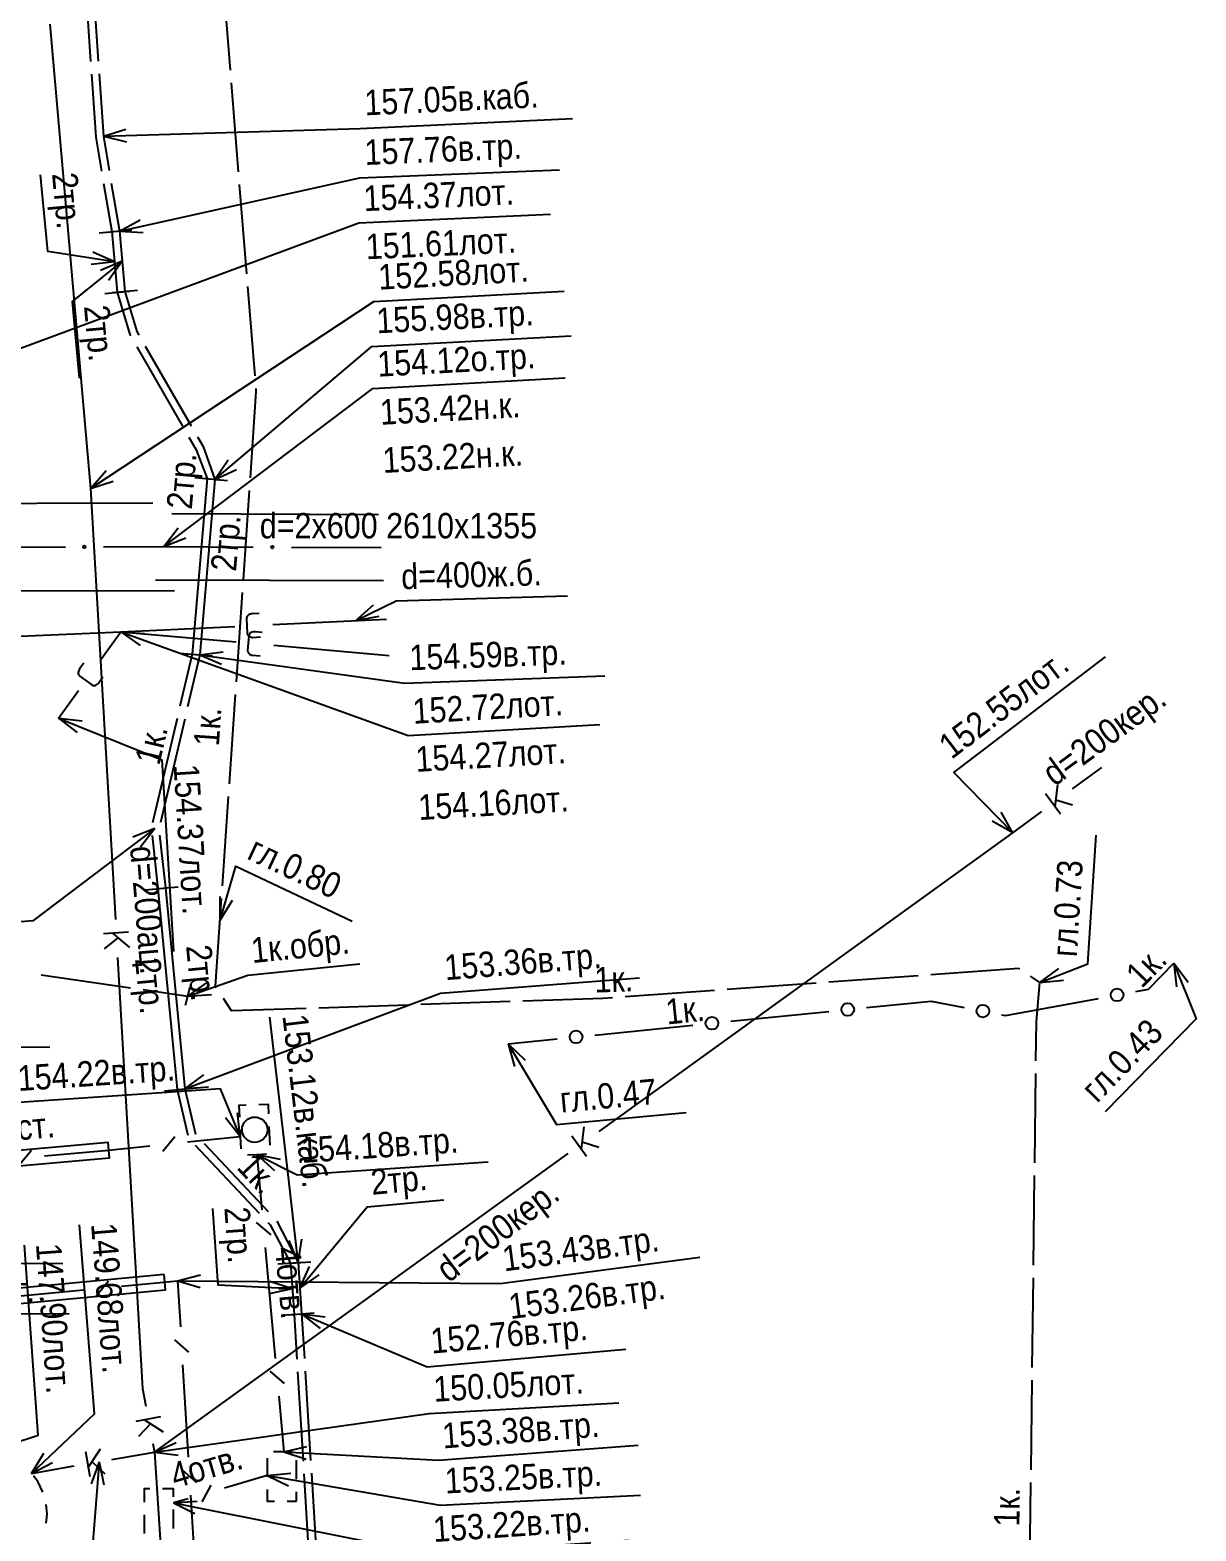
# Model space of a CAD drawing. Header units: metres. Extents: x -3947 to -3704, y 4976 to 6609.
# Drawn here: x -3820.2 to -3774.2, y 5557.7 to 5616.9 of the extents above; entities that cross this region are included whole.
import ezdxf
from ezdxf.enums import TextEntityAlignment as Align

# ---------------------------------------------------------------- set-up
doc = ezdxf.new("R2010")
doc.units = ezdxf.units.M
doc.header["$MEASUREMENT"] = 0
for name, color, linetype, lineweight in [('Водосток', 7, 'Continuous', 25), ('Кабели', 7, 'Continuous', 25), ('Кабель связи', 7, 'Continuous', 25), ('Кабель электрический', 7, 'Continuous', 25), ('Канализация самотёчная', 7, 'Continuous', 25), ('Теплосеть', 7, 'Continuous', 25)]:
    doc.layers.add(name, color=color, linetype=linetype, lineweight=lineweight)
doc.styles.add('Style-RUSSIAN_1251', font='RUSSIAN_1251.shx')
doc.styles.add('Style-RUSSIAN_1251 I 0.00000', font='RUSSIAN_1251.shx')

msp = doc.modelspace()

# ---------------------------------------------------------------- linework, layer by layer
at = {"layer": 'Водосток', "linetype": 'Continuous'}
for p, q in [((-3807.315, 5593.585), (-3806.616, 5594.203)), ((-3810.592, 5593.427), (-3806.103, 5593.643)), ((-3807.315, 5593.585), (-3806.397, 5593.754)), ((-3821.486, 5592.923), (-3816.58, 5593.14)), ((-3817.371, 5592.046), (-3816.58, 5593.14)), ((-3816.58, 5593.14), (-3812.091, 5593.355)), ((-3816.58, 5593.14), (-3815.818, 5592.599)), ((-3816.58, 5593.14), (-3815.649, 5593.07)), ((-3816.58, 5593.14), (-3812.034, 5592.741)), ((-3810.54, 5592.61), (-3805.994, 5592.211)), ((-3819.04, 5589.736), (-3818.249, 5590.83)), ((-3819.04, 5589.736), (-3818.299, 5589.167)), ((-3819.04, 5589.736), (-3818.112, 5589.631))]:
    msp.add_line(p, q, dxfattribs=at)
at = {"layer": 'Водосток', "linetype": 'Continuous', "flags": 128}
for points in [[(-3828.99, 5601.19), (-3807.191, 5609.264), (-3799.63, 5609.607)], [(-3807.315, 5593.585), (-3805.721, 5594.361), (-3798.957, 5594.555)], [(-3811.125, 5593.864), (-3811.402, 5593.85), (-3811.441, 5593.846), (-3811.47, 5593.838), (-3811.511, 5593.824), (-3811.547, 5593.804), (-3811.573, 5593.782), (-3811.597, 5593.751), (-3811.616, 5593.718), (-3811.622, 5593.69), (-3811.625, 5593.663), (-3811.597, 5593.078), (-3811.591, 5593.053), (-3811.583, 5593.033), (-3811.568, 5593.009), (-3811.551, 5592.991), (-3811.527, 5592.969), (-3811.501, 5592.95), (-3811.468, 5592.938), (-3811.422, 5592.924), (-3811.385, 5592.921), (-3811.075, 5592.936)], [(-3816.58, 5593.14), (-3805.241, 5589.049), (-3797.685, 5589.492)], [(-3811.008, 5593.114), (-3811.285, 5593.138), (-3811.324, 5593.139), (-3811.354, 5593.135), (-3811.396, 5593.127), (-3811.435, 5593.112), (-3811.464, 5593.094), (-3811.492, 5593.066), (-3811.515, 5593.036), (-3811.524, 5593.009), (-3811.531, 5592.982), (-3811.582, 5592.4), (-3811.58, 5592.374), (-3811.575, 5592.353), (-3811.563, 5592.327), (-3811.549, 5592.307), (-3811.528, 5592.282), (-3811.505, 5592.259), (-3811.474, 5592.243), (-3811.43, 5592.223), (-3811.394, 5592.215), (-3811.085, 5592.188)], [(-3818.044, 5591.902), (-3818.206, 5591.677), (-3818.227, 5591.644), (-3818.239, 5591.616), (-3818.254, 5591.576), (-3818.261, 5591.535), (-3818.26, 5591.501), (-3818.251, 5591.463), (-3818.237, 5591.427), (-3818.218, 5591.406), (-3818.199, 5591.386), (-3817.725, 5591.043), (-3817.701, 5591.032), (-3817.681, 5591.026), (-3817.652, 5591.022), (-3817.628, 5591.024), (-3817.596, 5591.029), (-3817.564, 5591.038), (-3817.534, 5591.056), (-3817.495, 5591.084), (-3817.469, 5591.111), (-3817.288, 5591.362)], [(-3819.04, 5589.736), (-3814.964, 5588.091), (-3814.501, 5580.536)], [(-3829.293, 5575.764), (-3826.518, 5576.775), (-3819.388, 5576.758)], [(-3833.289, 5560.568), (-3826.127, 5566.266), (-3818.615, 5566.248)]]:
    msp.add_lwpolyline(points, dxfattribs=at)
at = {"layer": 'Кабели', "linetype": 'Continuous'}
for p, q in [((-3775.042, 5580.076), (-3774.942, 5579.147)), ((-3775.042, 5580.076), (-3774.477, 5579.332)), ((-3792.52, 5577.783), (-3788.654, 5578.174)), ((-3797.878, 5577.242), (-3794.012, 5577.633)), ((-3801.303, 5576.896), (-3799.37, 5577.091)), ((-3801.303, 5576.896), (-3801.055, 5575.996)), ((-3801.303, 5576.896), (-3800.626, 5576.253))]:
    msp.add_line(p, q, dxfattribs=at)
at = {"layer": 'Кабели', "linetype": 'Continuous', "flags": 128}
for points in [[(-3775.042, 5580.076), (-3774.169, 5577.88), (-3777.751, 5574.217)], [(-3776.546, 5578.961), (-3776.039, 5579.054), (-3775.042, 5580.076)], [(-3787.162, 5578.325), (-3784.621, 5578.581), (-3783.313, 5578.327)], [(-3781.841, 5578.042), (-3781.678, 5578.01), (-3778.021, 5578.687)], [(-3801.303, 5576.896), (-3799.394, 5573.711), (-3794.285, 5574.183)]]:
    msp.add_lwpolyline(points, dxfattribs=at)
at = {"layer": 'Кабели', "linetype": 'Continuous'}
for centre in [(-3777.283, 5578.824), (-3787.908, 5578.249), (-3782.577, 5578.185), (-3793.266, 5577.708), (-3798.624, 5577.167)]:
    msp.add_circle(centre, 0.25, dxfattribs=at)
at = {"layer": 'Кабель связи', "linetype": 'Continuous'}
for p, q in [((-3811.869, 5573.243), (-3811.986, 5574.17)), ((-3811.869, 5573.243), (-3812.447, 5573.977)), ((-3810.693, 5572.898), (-3810.725, 5573.641)), ((-3814.929, 5572.657), (-3814.457, 5573.239)), ((-3813.947, 5573.026), (-3811.869, 5573.243)), ((-3820.587, 5572.122), (-3820.106, 5572.697)), ((-3811.584, 5572.522), (-3811.213, 5572.538)), ((-3811.213, 5572.538), (-3810.841, 5572.554)), ((-3811.213, 5572.538), (-3810.524, 5571.906)), ((-3811.213, 5572.538), (-3810.297, 5572.352)), ((-3811.213, 5572.538), (-3811.016, 5570.354)), ((-3811.237, 5569.847), (-3810.661, 5569.367)), ((-3810.882, 5568.86), (-3810.489, 5564.493)), ((-3817.545, 5566.978), (-3817.068, 5567.556)), ((-3816.56, 5567.337), (-3814.345, 5567.546)), ((-3814.345, 5567.546), (-3813.443, 5567.789)), ((-3814.345, 5567.546), (-3813.447, 5567.289)), ((-3814.345, 5567.546), (-3814.234, 5565.731)), ((-3822.483, 5566.78), (-3818.053, 5567.197)), ((-3814.469, 5565.23), (-3813.908, 5564.734)), ((-3814.143, 5564.233), (-3813.922, 5560.602)), ((-3810.709, 5563.986), (-3810.134, 5563.506)), ((-3810.354, 5562.999), (-3810.158, 5560.815)), ((-3810.158, 5560.815), (-3809.245, 5561.015)), ((-3810.158, 5560.815), (-3809.273, 5560.515)), ((-3809.651, 5559.737), (-3809.651, 5560.481)), ((-3814.157, 5560.102), (-3813.595, 5559.605)), ((-3810.811, 5559.871), (-3812.491, 5559.38)), ((-3810.811, 5559.871), (-3809.882, 5559.966)), ((-3810.811, 5559.871), (-3809.966, 5559.473)), ((-3813.031, 5559.499), (-3813.391, 5558.841)), ((-3809.651, 5558.865), (-3809.651, 5559.237)), ((-3813.93, 5558.959), (-3814.5, 5558.793)), ((-3814.5, 5558.793), (-3813.569, 5558.862)), ((-3814.5, 5558.793), (-3813.666, 5558.372)), ((-3813.83, 5559.105), (-3813.609, 5555.474)), ((-3810.023, 5558.865), (-3809.651, 5558.865)), ((-3815.66, 5558.328), (-3815.66, 5557.584)), ((-3814.5, 5557.79), (-3814.5, 5558.534))]:
    msp.add_line(p, q, dxfattribs=at)
at = {"layer": 'Кабель связи', "linetype": 'Continuous', "flags": 128}
for points in [[(-3811.869, 5573.243), (-3812.656, 5575.121), (-3820.588, 5574.585)], [(-3811.637, 5574.471), (-3811.922, 5574.459), (-3811.902, 5574)], [(-3810.747, 5574.141), (-3810.763, 5574.509), (-3811.138, 5574.493)], [(-3811.88, 5573.501), (-3811.869, 5573.243), (-3811.848, 5572.757)], [(-3831.174, 5571.151), (-3817.034, 5572.401), (-3817.086, 5572.999), (-3831.226, 5571.749), (-3831.174, 5571.151)], [(-3819.599, 5572.476), (-3817.06, 5572.7), (-3815.439, 5572.87)], [(-3811.213, 5572.538), (-3809.632, 5571.732), (-3802.088, 5572.242)], [(-3814.345, 5567.546), (-3801.623, 5567.446), (-3793.741, 5568.482)], [(-3814.871, 5567.798), (-3837.567, 5565.661), (-3837.511, 5565.063), (-3814.815, 5567.2), (-3814.871, 5567.798)], [(-3810.158, 5560.815), (-3804.057, 5560.475), (-3796.171, 5561.069)], [(-3810.811, 5560.565), (-3810.811, 5559.871), (-3810.811, 5559.821)], [(-3809.817, 5560.815), (-3810.158, 5560.815), (-3810.561, 5560.815)], [(-3810.811, 5559.871), (-3803.983, 5558.704), (-3796.085, 5559.102)], [(-3815.433, 5559.345), (-3815.66, 5559.345), (-3815.66, 5558.828)], [(-3814.5, 5559.034), (-3814.5, 5559.345), (-3814.933, 5559.345)], [(-3810.811, 5559.321), (-3810.811, 5558.865), (-3810.523, 5558.865)], [(-3814.5, 5558.793), (-3804.425, 5556.786), (-3796.536, 5557.32)]]:
    msp.add_lwpolyline(points, dxfattribs=at)
at = {"layer": 'Кабель связи', "linetype": 'Continuous'}
msp.add_arc((-3811.3, 5573.51), 0.5, 0, 359.99999, dxfattribs=at)
at = {"layer": 'Кабель электрический', "linetype": 'Continuous'}
for p, q in [((-3818.033, 5619.456), (-3817.773, 5615.623)), ((-3817.733, 5619.477), (-3817.472, 5615.644)), ((-3812.259, 5615.289), (-3812.543, 5618.809)), ((-3811.936, 5611.27), (-3812.219, 5614.79)), ((-3817.27, 5612.68), (-3816.378, 5612.957)), ((-3817.27, 5612.68), (-3816.363, 5612.458)), ((-3817.261, 5610.814), (-3816.94, 5608.92)), ((-3816.959, 5610.834), (-3816.64, 5608.94)), ((-3811.613, 5607.251), (-3811.896, 5610.771)), ((-3817.438, 5608.874), (-3816.442, 5608.966)), ((-3817.138, 5608.894), (-3816.142, 5608.986)), ((-3816.64, 5608.94), (-3815.815, 5609.378)), ((-3816.64, 5608.94), (-3815.707, 5608.89)), ((-3816.83, 5607.725), (-3817.681, 5608.111)), ((-3816.53, 5607.75), (-3817.388, 5607.38)), ((-3816.53, 5607.75), (-3817.074, 5606.991)), ((-3816.83, 5607.725), (-3817.758, 5607.617)), ((-3817.218, 5606.484), (-3816.222, 5606.576)), ((-3816.918, 5606.514), (-3815.922, 5606.606)), ((-3811.289, 5603.232), (-3811.573, 5606.752)), ((-3815.95, 5604.374), (-3814.153, 5601.253)), ((-3815.618, 5604.403), (-3813.809, 5601.256)), ((-3812.87, 5599.15), (-3812.345, 5599.922)), ((-3812.87, 5599.15), (-3812.022, 5599.541)), ((-3813.668, 5599.223), (-3812.672, 5599.137)), ((-3813.368, 5599.193), (-3812.372, 5599.107)), ((-3811.749, 5595.188), (-3811.507, 5598.711)), ((-3812.024, 5591.165), (-3811.783, 5594.689)), ((-3814.268, 5592.303), (-3813.272, 5592.217)), ((-3813.77, 5592.26), (-3814.251, 5590.203)), ((-3813.968, 5592.273), (-3812.972, 5592.187)), ((-3813.47, 5592.23), (-3813.948, 5590.188)), ((-3813.47, 5592.23), (-3812.544, 5592.355)), ((-3813.47, 5592.23), (-3812.613, 5591.859)), ((-3812.299, 5587.143), (-3812.058, 5590.666)), ((-3814.364, 5589.716), (-3815.326, 5585.602)), ((-3814.062, 5589.701), (-3815.018, 5585.616)), ((-3812.575, 5583.12), (-3812.333, 5586.644)), ((-3815.234, 5585.389), (-3816.103, 5585.046)), ((-3815.234, 5585.389), (-3815.801, 5584.647)), ((-3815.351, 5585.11), (-3815.12, 5583.01)), ((-3815.055, 5585.124), (-3814.82, 5583.04)), ((-3815.618, 5582.962), (-3814.622, 5583.058)), ((-3815.318, 5582.992), (-3814.322, 5583.088)), ((-3812.667, 5581.771), (-3812.657, 5582.706)), ((-3812.667, 5581.771), (-3812.176, 5582.566)), ((-3819.728, 5579.615), (-3816.199, 5579.103)), ((-3785.125, 5579.582), (-3788.647, 5579.328)), ((-3780.327, 5579.31), (-3779.58, 5579.87)), ((-3780.327, 5579.31), (-3779.398, 5579.405)), ((-3815.704, 5579.032), (-3813.939, 5578.776)), ((-3814.037, 5578.414), (-3813.841, 5579.138)), ((-3813.939, 5578.776), (-3813.173, 5579.31)), ((-3813.939, 5578.776), (-3813.007, 5578.838)), ((-3793.167, 5579.001), (-3796.69, 5578.746)), ((-3805.247, 5578.425), (-3808.777, 5578.307)), ((-3801.218, 5578.56), (-3804.747, 5578.442)), ((-3814.06, 5575.12), (-3813.304, 5575.669)), ((-3814.06, 5575.12), (-3813.129, 5575.2)), ((-3780.532, 5572.199), (-3780.49, 5575.73)), ((-3814.858, 5575.042), (-3813.862, 5575.138)), ((-3814.558, 5575.072), (-3813.562, 5575.168)), ((-3814.36, 5575.09), (-3813.938, 5573.297)), ((-3813.65, 5572.903), (-3811.124, 5570.221)), ((-3813.294, 5572.963), (-3810.768, 5570.278)), ((-3780.579, 5568.167), (-3780.538, 5571.699)), ((-3810.434, 5569.908), (-3809.59, 5568.27)), ((-3809.59, 5568.27), (-3809.937, 5569.137)), ((-3809.59, 5568.27), (-3809.44, 5569.192)), ((-3810.389, 5568.215), (-3809.391, 5568.285)), ((-3810.089, 5568.235), (-3809.091, 5568.305)), ((-3809.52, 5567.26), (-3809.138, 5568.112)), ((-3809.82, 5567.24), (-3810.708, 5567.531)), ((-3809.52, 5567.26), (-3808.753, 5567.793)), ((-3780.627, 5564.136), (-3780.585, 5567.667)), ((-3809.82, 5567.24), (-3810.731, 5567.032)), ((-3810.249, 5566.195), (-3809.251, 5566.265)), ((-3809.949, 5566.215), (-3808.951, 5566.285)), ((-3809.75, 5566.23), (-3809.642, 5564.468)), ((-3809.45, 5566.25), (-3808.718, 5565.67)), ((-3809.45, 5566.25), (-3808.524, 5566.131)), ((-3809.45, 5566.25), (-3809.342, 5564.488)), ((-3809.611, 5563.969), (-3809.395, 5560.445)), ((-3809.311, 5563.989), (-3809.095, 5560.465)), ((-3780.674, 5560.104), (-3780.633, 5563.636)), ((-3809.364, 5559.946), (-3809.147, 5556.421)), ((-3809.064, 5559.966), (-3808.847, 5556.443)), ((-3780.722, 5556.072), (-3780.68, 5559.604))]:
    msp.add_line(p, q, dxfattribs=at)
at = {"layer": 'Кабель электрический', "linetype": 'Continuous', "flags": 128}
for points in [[(-3817.739, 5615.124), (-3817.57, 5612.64), (-3817.344, 5611.307)], [(-3817.438, 5615.145), (-3817.27, 5612.68), (-3817.042, 5611.327)], [(-3817.27, 5612.68), (-3807.155, 5612.99), (-3798.76, 5613.38)], [(-3816.64, 5608.94), (-3807.155, 5611.035), (-3799.282, 5611.355)], [(-3816.83, 5607.725), (-3819.467, 5608.138), (-3819.745, 5611.159)], [(-3816.64, 5608.94), (-3816.42, 5606.56)], [(-3816.94, 5608.92), (-3816.72, 5606.53)], [(-3816.53, 5607.75), (-3818.506, 5606.16), (-3818.227, 5603.138)], [(-3816.72, 5606.53), (-3816.23, 5604.86), (-3816.2, 5604.808)], [(-3816.42, 5606.56), (-3815.95, 5604.98), (-3815.867, 5604.836)], [(-3812.87, 5599.15), (-3806.675, 5604.395), (-3798.821, 5604.809)], [(-3811.473, 5599.21), (-3811.24, 5602.619), (-3811.249, 5602.734)], [(-3813.904, 5600.82), (-3813.61, 5600.31), (-3813.17, 5599.18)], [(-3813.56, 5600.823), (-3813.34, 5600.44), (-3812.87, 5599.15)], [(-3813.17, 5599.18), (-3813.77, 5592.26)], [(-3812.87, 5599.15), (-3813.47, 5592.23)], [(-3813.47, 5592.23), (-3805.389, 5591.115), (-3797.487, 5591.405)], [(-3815.234, 5585.389), (-3820.049, 5581.749), (-3826.924, 5581.172)], [(-3780.327, 5579.31), (-3778.442, 5580.047), (-3778.113, 5585.125)], [(-3812.667, 5581.771), (-3812.05, 5583.901), (-3807.461, 5581.736)], [(-3815.12, 5583.01), (-3814.36, 5575.09)], [(-3814.82, 5583.04), (-3814.06, 5575.12)], [(-3812.806, 5579.109), (-3812.845, 5579.17), (-3812.609, 5582.622)], [(-3813.939, 5578.776), (-3811.573, 5579.607), (-3807.149, 5580.05)], [(-3814.06, 5575.12), (-3803.966, 5578.887), (-3796.125, 5579.501)], [(-3781.113, 5579.835), (-3781.164, 5579.869), (-3784.626, 5579.619)], [(-3780.484, 5576.23), (-3780.466, 5577.777), (-3780.327, 5579.31), (-3780.698, 5579.558)], [(-3789.146, 5579.291), (-3790.45, 5579.197), (-3792.669, 5579.037)], [(-3809.277, 5578.29), (-3812.217, 5578.192), (-3812.536, 5578.688)], [(-3797.189, 5578.71), (-3797.57, 5578.682), (-3800.718, 5578.577)], [(-3809.59, 5568.27), (-3809.949, 5571.52), (-3810.707, 5577.943)], [(-3814.06, 5575.12), (-3813.64, 5573.33), (-3813.637, 5573.327)], [(-3809.52, 5567.26), (-3806.859, 5570.471), (-3803.837, 5570.746)], [(-3809.82, 5567.24), (-3812.739, 5567.375), (-3812.949, 5570.402)], [(-3810.781, 5569.857), (-3810.69, 5569.76), (-3809.89, 5568.25)], [(-3809.89, 5568.25), (-3809.75, 5566.23)], [(-3809.59, 5568.27), (-3809.45, 5566.25)], [(-3809.45, 5566.25), (-3804.499, 5564.163), (-3796.658, 5564.857)]]:
    msp.add_lwpolyline(points, dxfattribs=at)
at = {"layer": 'Канализация самотёчная', "linetype": 'Continuous'}
for p, q in [((-3819.388, 5617.097), (-3817.776, 5598.79)), ((-3817.776, 5598.79), (-3817.163, 5599.494)), ((-3817.776, 5598.79), (-3816.887, 5599.077)), ((-3817.776, 5598.79), (-3816.794, 5581.795)), ((-3779.036, 5586.943), (-3777.882, 5587.788)), ((-3779.729, 5586.244), (-3779.621, 5587.114)), ((-3780.106, 5586.759), (-3779.52, 5585.96)), ((-3779.695, 5586.52), (-3779.036, 5586.314)), ((-3781.4, 5585.21), (-3781.849, 5586.029)), ((-3781.4, 5585.21), (-3780.246, 5586.056)), ((-3781.4, 5585.21), (-3782.207, 5585.68)), ((-3797.717, 5573.444), (-3781.4, 5585.21)), ((-3816.281, 5581.296), (-3817.269, 5581.238)), ((-3816.917, 5581.259), (-3816.246, 5580.696)), ((-3816.704, 5581.08), (-3817.235, 5580.64)), ((-3816.708, 5580.298), (-3815.726, 5563.303)), ((-3798.415, 5572.751), (-3798.301, 5573.619)), ((-3798.788, 5573.268), (-3798.208, 5572.465)), ((-3798.379, 5573.026), (-3797.722, 5572.816)), ((-3815.25, 5560.8), (-3798.933, 5572.566)), ((-3815.726, 5563.303), (-3815.595, 5562.615)), ((-3815.021, 5562.187), (-3815.994, 5562.002)), ((-3815.413, 5561.918), (-3815.882, 5561.412)), ((-3815.647, 5562.067), (-3814.909, 5561.597)), ((-3815.315, 5561.142), (-3815.25, 5560.8)), ((-3815.25, 5560.8), (-3814.393, 5561.173)), ((-3820.106, 5559.958), (-3819.624, 5560.758)), ((-3817.979, 5560.818), (-3817.81, 5559.842)), ((-3817.87, 5560.19), (-3817.387, 5560.921)), ((-3817.435, 5560.421), (-3817.756, 5559.544)), ((-3817.717, 5560.421), (-3817.219, 5559.945)), ((-3817.435, 5560.421), (-3817.257, 5559.504)), ((-3816.939, 5560.507), (-3815.25, 5560.8)), ((-3815.25, 5560.8), (-3814.324, 5560.678)), ((-3815.25, 5560.8), (-3814.347, 5546.484)), ((-3820.106, 5559.958), (-3819.28, 5560.394)), ((-3820.106, 5559.958), (-3818.417, 5560.251)), ((-3819.494, 5558.361), (-3819.528, 5558.734))]:
    msp.add_line(p, q, dxfattribs=at)
at = {"layer": 'Канализация самотёчная', "linetype": 'Continuous', "flags": 128}
for points in [[(-3817.776, 5598.79), (-3806.602, 5606.166), (-3799.093, 5606.573)], [(-3781.4, 5585.21), (-3783.72, 5587.591), (-3777.742, 5592.152)], [(-3820.106, 5559.958), (-3817.621, 5562.306), (-3818.207, 5569.76)], [(-3822.056, 5560.741), (-3819.844, 5561.462), (-3820.38, 5568.962)], [(-3833.687, 5563.379), (-3826.388, 5568.248), (-3818.868, 5568.23)], [(-3815.25, 5560.8), (-3804.425, 5562.319), (-3796.932, 5562.744)], [(-3817.435, 5560.421), (-3817.845, 5555.274), (-3817.365, 5548.237)], [(-3819.653, 5559.217), (-3819.845, 5559.608), (-3820.032, 5559.859)], [(-3819.533, 5557.99), (-3819.498, 5558.226), (-3819.494, 5558.361)]]:
    msp.add_lwpolyline(points, dxfattribs=at)
at = {"layer": 'Теплосеть', "linetype": 'Continuous'}
for p, q in [((-3814.892, 5596.497), (-3814.325, 5597.239)), ((-3814.892, 5596.497), (-3814.023, 5596.84)), ((-3823.529, 5596.475), (-3818.771, 5596.487)), ((-3817.271, 5596.491), (-3814.892, 5596.497)), ((-3814.892, 5596.497), (-3811.355, 5596.483)), ((-3809.855, 5596.477), (-3806.317, 5596.463))]:
    msp.add_line(p, q, dxfattribs=at)
at = {"layer": 'Теплосеть', "linetype": 'Continuous', "flags": 128}
for points in [[(-3814.892, 5596.497), (-3806.638, 5602.735), (-3799.048, 5603.15)], [(-3833.666, 5598.174), (-3815.317, 5598.221)], [(-3814.571, 5597.8), (-3806.417, 5597.768)], [(-3833.666, 5594.724), (-3814.467, 5594.773)], [(-3815.214, 5595.193), (-3806.218, 5595.158)]]:
    msp.add_lwpolyline(points, dxfattribs=at)
at = {"layer": 'Теплосеть', "linetype": 'Continuous'}
for centre in [(-3818.021, 5596.489), (-3810.605, 5596.48)]:
    msp.add_circle(centre, 0.05, dxfattribs=at)

# ---------------------------------------------------------------- texts
at = {"layer": 'Водосток', "linetype": 'Continuous', "style": 'Style-RUSSIAN_1251', "width": 0.899998}
for s, rotation, p in [('154.37лот.', 2.5921, (-3807.032, 5610.723)), ('151.61лот.', 2.5921, (-3806.946, 5608.825)), ('d=400ж.б.', 1.6433, (-3805.537, 5595.817)), ('152.72лот.', 3.3541, (-3805.102, 5590.51)), ('154.27лот.', 3.3541, (-3804.99, 5588.613)), ('154.37лот.', 273.50464, (-3813.503, 5587.955)), ('154.16лот.', 3.3541, (-3804.879, 5586.716)), ('149.50лот.', 359.86265, (-3825.898, 5567.715))]:
    msp.add_text(s, height=1, rotation=rotation, dxfattribs=at).set_placement(p, align=Align.TOP_LEFT)
at = {"layer": 'Кабели', "linetype": 'Continuous', "style": 'Style-RUSSIAN_1251 I 0.00000', "width": 0.9}
for rotation, p in [(45.71381, (-3776.309, 5579.051)), (5.76835, (-3795.037, 5577.655))]:
    msp.add_text('1к.', height=1, rotation=rotation, dxfattribs=at).set_placement(p)
at = {"layer": 'Кабели', "linetype": 'Continuous', "style": 'Style-RUSSIAN_1251', "width": 0.9}
for s, rotation, p in [('гл.0.43', 45.6488, (-3778.788, 5575.23)), ('гл.0.47', 5.2706, (-3799.304, 5575.176))]:
    msp.add_text(s, height=1, rotation=rotation, dxfattribs=at).set_placement(p, align=Align.TOP_LEFT)
at = {"layer": 'Кабель связи', "linetype": 'Continuous', "style": 'Style-RUSSIAN_1251', "width": 0.9}
for s, rotation, p in [('154.22в.тр.', 3.8683, (-3820.686, 5576.031)), ('154.18в.тр.', 3.8683, (-3809.505, 5573.194)), ('153.43в.тр.', 7.4851, (-3801.589, 5568.913)), ('153.26в.тр.', 7.4851, (-3801.342, 5567.03)), ('153.38в.тр.', 4.3067, (-3803.941, 5561.938)), ('153.25в.тр.', 2.8798, (-3803.831, 5560.164)), ('153.22в.тр.', 3.8683, (-3804.299, 5558.248))]:
    msp.add_text(s, height=1, rotation=rotation, dxfattribs=at).set_placement(p, align=Align.TOP_LEFT)
at = {"layer": 'Кабель связи', "linetype": 'Continuous', "width": 0.9}
for s, rotation, style, p in [('футляр d=4х159ст.', 5.052, 'Style-RUSSIAN_1251', (-3829.75, 5572.283)), ('4отв.', 275.142, 'Style-RUSSIAN_1251 I 0.00000', (-3810.502, 5568.855)), ('4отв.', 16.296, 'Style-RUSSIAN_1251 I 0.00000', (-3814.438, 5559.362))]:
    msp.add_text(s, height=1, rotation=rotation, dxfattribs=dict(at, style=style)).set_placement(p)
at = {"layer": 'Кабель электрический', "linetype": 'Continuous', "style": 'Style-RUSSIAN_1251'}
for s, rotation, width, p in [('157.05в.каб.', 2.6602, 0.9, (-3806.999, 5614.499)), ('157.76в.тр.', 2.329, 0.9, (-3806.991, 5612.543)), ('2тр.', 275.2593, 0.9, (-3818.302, 5611.292)), ('2тр.', 275.2812, 0.9, (-3817.041, 5606.069)), ('155.98в.тр.', 3.0143, 0.9, (-3806.53, 5605.905)), ('154.59в.тр.', 2.1027, 0.9, (-3805.219, 5592.622)), ('гл.0.80', 334.7428, 0.9, (-3811.228, 5585.117)), ('гл.0.73', 86.3003, 0.9, (-3779.874, 5580.365)), ('1к.обр.', 5.71445, 0.899998, (-3811.493, 5581.072)), ('153.36в.тр.', 4.4802, 0.9, (-3803.859, 5580.4)), ('153.12в.каб.', 276.7278, 0.9, (-3809.217, 5578.119)), ('2тр.', 5.1971, 0.9, (-3806.766, 5571.936)), ('2тр.', 273.9647, 0.9, (-3811.502, 5570.502)), ('152.76в.тр.', 5.0543, 0.9, (-3804.407, 5565.677))]:
    msp.add_text(s, height=1, rotation=rotation, dxfattribs=dict(at, width=width)).set_placement(p, align=Align.TOP_LEFT)
at = {"layer": 'Кабель электрический', "linetype": 'Continuous'}
for s, rotation, style, width, p in [('2тр.', 85.045, 'Style-RUSSIAN_1251 I 0.00000', 0.9, (-3813.784, 5597.941)), ('2тр.', 85.045, 'Style-RUSSIAN_1251 I 0.00000', 0.9, (-3812.04, 5595.496)), ('1к.', 86.08442, 'Style-RUSSIAN_1251', 0.899998, (-3812.715, 5588.605)), ('1к.', 76.848, 'Style-RUSSIAN_1251 I 0.00000', 0.9, (-3815.067, 5587.842)), ('2тр.', 275.481, 'Style-RUSSIAN_1251 I 0.00000', 0.9, (-3814.011, 5580.752)), ('2тр.', 275.481, 'Style-RUSSIAN_1251 I 0.00000', 0.9, (-3816.025, 5580.246)), ('1к.', 1.91606, 'Style-RUSSIAN_1251', 0.899998, (-3797.886, 5578.915)), ('1к.', 313.259, 'Style-RUSSIAN_1251 I 0.00000', 0.9, (-3812.052, 5571.997)), ('1к.', 89.32457, 'Style-RUSSIAN_1251', 0.899998, (-3781.136, 5557.857))]:
    msp.add_text(s, height=1, rotation=rotation, dxfattribs=dict(at, style=style, width=width)).set_placement(p)
at = {"layer": 'Канализация самотёчная', "linetype": 'Continuous', "style": 'Style-RUSSIAN_1251', "width": 0.899998}
for s, rotation, p in [('152.58лот.', 3.1012, (-3806.455, 5607.626)), ('152.55лот.', 37.34689, (-3784.42, 5588.88)), ('149.68лот.', 274.4966, (-3816.761, 5569.873)), ('147.90лот.', 274.0851, (-3818.934, 5569.066)), ('150.05лот.', 3.2457, (-3804.283, 5563.78))]:
    msp.add_text(s, height=1, rotation=rotation, dxfattribs=at).set_placement(p, align=Align.TOP_LEFT)
for s, rotation, p in [('d=200кер.', 36.23705, (-3779.752, 5587.02)), ('d=200ац.', 274.72786, (-3816.221, 5584.658)), ('d=200кер.', 36.95264, (-3803.652, 5567.451))]:
    msp.add_text(s, height=1, rotation=rotation, dxfattribs=at).set_placement(p)
at = {"layer": 'Теплосеть', "linetype": 'Continuous', "style": 'Style-RUSSIAN_1251', "width": 0.899998}
for s, p in [('154.12о.тр.', (-3806.493, 5604.195)), ('153.42н.к.', (-3806.389, 5602.298)), ('153.22н.к.', (-3806.286, 5600.401))]:
    msp.add_text(s, height=1, rotation=3.1281, dxfattribs=at).set_placement(p, align=Align.TOP_LEFT)
msp.add_text('d=2х600 2610х1355', height=1, dxfattribs=at).set_placement((-3811.102, 5596.825))

doc.saveas('drawing.dxf')
